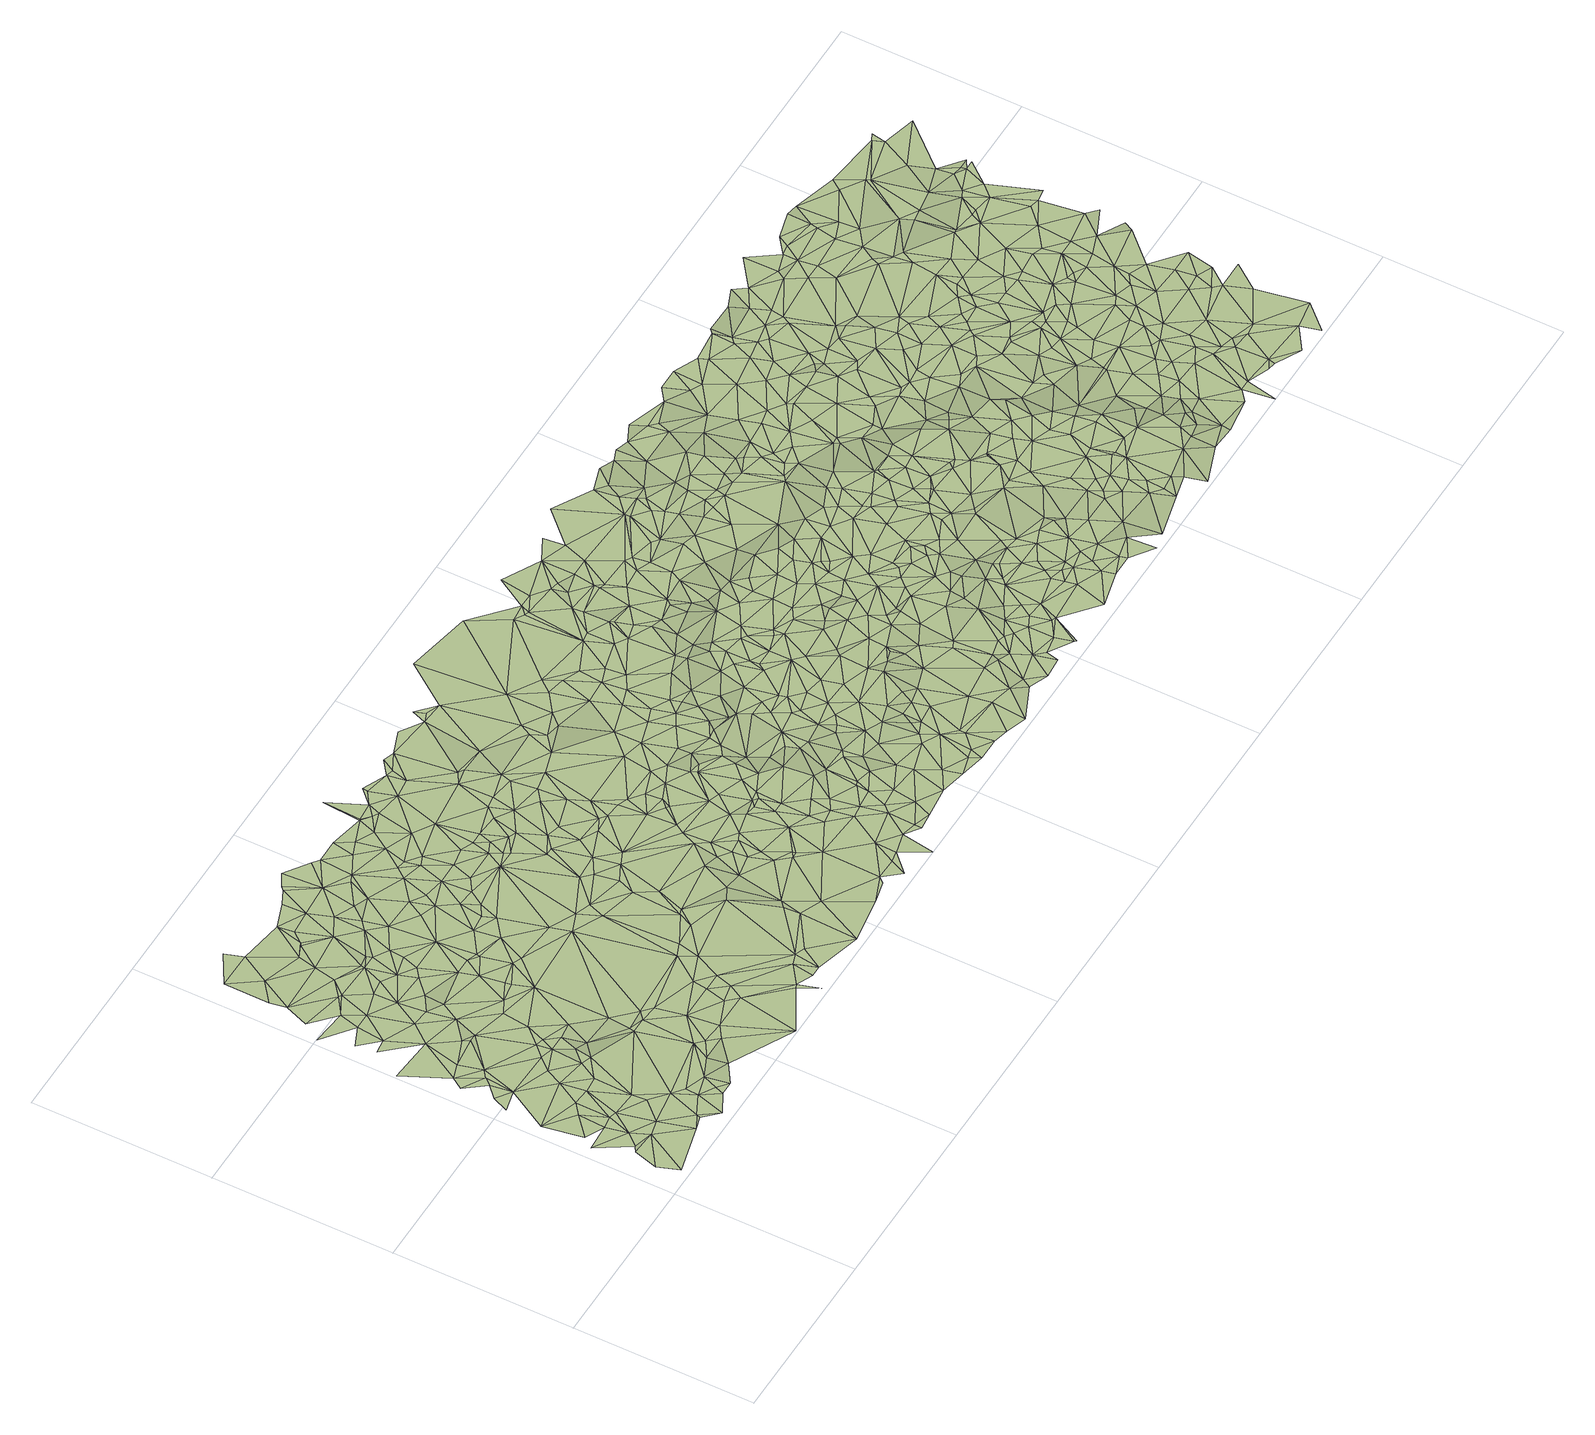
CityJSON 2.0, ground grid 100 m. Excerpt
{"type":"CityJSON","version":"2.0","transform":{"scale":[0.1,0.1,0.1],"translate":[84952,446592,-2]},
"CityObjects":{
"terrain1":{"type":"TINRelief","geometry":[{"type":"CompositeSurface","lod":"2","boundaries":[[[0,1,2]],[[0,3,1]],[[4,5,6]],[[0,4,3]],[[5,7,6]],[[8,0,2]],[[9,10,11]],[[0,5,4]],[[7,10,9]],[[12,7,5]],[[0,13,5]],[[14,11,10]],[[12,10,7]],[[12,5,15]],[[8,13,0]],[[13,15,5]],[[16,17,18]],[[12,14,10]],[[14,19,11]],[[11,19,18]],[[20,16,18]],[[21,13,8]],[[12,15,22]],[[12,22,14]],[[13,23,15]],[[21,8,24]],[[20,25,26]],[[27,26,25]],[[20,18,25]],[[21,28,13]],[[29,22,15]],[[21,24,30]],[[29,15,23]],[[31,25,18]],[[22,19,14]],[[27,25,31]],[[28,23,13]],[[27,32,33]],[[34,27,31]],[[35,18,19]],[[21,30,36]],[[34,32,27]],[[28,29,23]],[[37,19,22]],[[29,37,22]],[[38,31,18]],[[21,36,28]],[[38,18,35]],[[36,30,39]],[[40,34,31]],[[41,42,32]],[[43,19,37]],[[43,35,19]],[[28,36,44]],[[45,46,41]],[[29,47,37]],[[48,32,34]],[[36,39,49]],[[48,34,40]],[[50,44,36]],[[51,52,45]],[[53,31,38]],[[54,40,31]],[[50,36,49]],[[43,37,47]],[[55,38,35]],[[41,32,56]],[[43,55,35]],[[57,49,39]],[[54,31,53]],[[58,29,28]],[[59,45,41]],[[50,49,57]],[[60,28,44]],[[59,41,56]],[[54,48,40]],[[53,38,55]],[[43,47,61]],[[51,45,59]],[[62,32,48]],[[43,61,55]],[[58,47,29]],[[63,64,65]],[[63,65,51]],[[62,56,32]],[[66,50,57]],[[50,60,44]],[[53,55,67]],[[62,48,54]],[[47,68,61]],[[55,61,69]],[[70,64,71]],[[54,53,72]],[[67,55,69]],[[73,51,59]],[[74,59,56]],[[53,67,72]],[[66,75,50]],[[69,61,68]],[[70,71,76]],[[62,77,56]],[[60,58,28]],[[73,63,51]],[[74,56,77]],[[62,54,78]],[[50,75,60]],[[58,68,47]],[[54,72,78]],[[67,69,79]],[[80,64,63]],[[81,73,59]],[[81,59,74]],[[67,79,72]],[[69,68,79]],[[62,82,77]],[[83,71,64]],[[84,75,66]],[[80,63,73]],[[74,77,85]],[[80,83,64]],[[71,86,76]],[[82,85,77]],[[58,87,68]],[[88,60,75]],[[62,89,82]],[[90,79,68]],[[62,78,89]],[[91,81,74]],[[87,90,68]],[[88,75,84]],[[92,76,86]],[[93,73,81]],[[93,80,73]],[[74,85,94]],[[60,95,58]],[[96,72,79]],[[96,78,72]],[[95,87,58]],[[91,74,97]],[[84,66,98]],[[99,86,71]],[[99,71,83]],[[93,81,91]],[[88,100,60]],[[74,94,97]],[[101,85,82]],[[88,84,102]],[[103,90,87]],[[96,79,90]],[[96,89,78]],[[104,83,80]],[[100,95,60]],[[105,82,89]],[[95,103,87]],[[93,104,80]],[[93,91,97]],[[88,102,100]],[[94,85,101]],[[84,98,102]],[[105,101,82]],[[95,106,103]],[[107,99,83]],[[108,89,109]],[[109,89,96]],[[100,106,95]],[[97,94,110]],[[108,105,89]],[[93,97,111]],[[93,112,104]],[[99,113,86]],[[94,101,110]],[[104,114,83]],[[93,111,112]],[[97,110,115]],[[107,116,99]],[[107,83,114]],[[102,117,100]],[[111,97,118]],[[118,97,115]],[[104,112,114]],[[102,98,119]],[[99,116,113]],[[120,108,109]],[[120,109,96]],[[105,121,101]],[[120,105,108]],[[107,114,116]],[[100,122,106]],[[123,110,101]],[[102,119,117]],[[124,112,111]],[[103,125,90]],[[123,115,110]],[[126,121,105]],[[114,127,116]],[[116,127,113]],[[100,117,128]],[[125,96,90]],[[120,126,105]],[[124,111,118]],[[120,96,129]],[[123,101,121]],[[106,130,103]],[[124,114,112]],[[123,118,115]],[[100,128,122]],[[126,131,121]],[[132,119,98]],[[123,121,131]],[[133,127,114]],[[133,113,127]],[[119,134,117]],[[117,134,128]],[[135,118,123]],[[135,124,118]],[[124,136,114]],[[120,137,126]],[[106,122,130]],[[129,96,125]],[[126,137,131]],[[120,129,137]],[[136,133,114]],[[133,138,113]],[[123,131,139]],[[128,140,122]],[[128,134,140]],[[135,141,124]],[[142,134,119]],[[124,141,136]],[[103,130,125]],[[142,119,132]],[[137,139,131]],[[143,135,123]],[[144,136,141]],[[145,122,140]],[[129,146,137]],[[147,138,133]],[[142,132,148]],[[135,149,141]],[[136,150,133]],[[123,139,151]],[[152,140,134]],[[145,130,122]],[[143,123,151]],[[152,134,142]],[[129,125,146]],[[149,144,141]],[[137,153,139]],[[144,150,136]],[[143,154,135]],[[147,133,150]],[[154,149,135]],[[137,146,153]],[[139,153,155]],[[152,142,156]],[[157,145,140]],[[158,147,150]],[[159,139,155]],[[145,160,130]],[[143,151,154]],[[159,151,139]],[[152,157,140]],[[161,144,149]],[[161,150,144]],[[152,156,162]],[[163,158,150]],[[164,155,153]],[[130,165,125]],[[154,151,166]],[[146,125,167]],[[160,165,130]],[[159,155,164]],[[152,162,157]],[[168,160,145]],[[154,169,149]],[[161,149,170]],[[161,170,150]],[[165,167,125]],[[163,150,171]],[[154,166,169]],[[172,151,159]],[[173,157,162]],[[166,151,172]],[[159,164,174]],[[169,170,149]],[[150,170,175]],[[176,153,146]],[[150,175,171]],[[160,177,165]],[[172,159,174]],[[176,164,153]],[[166,172,169]],[[168,177,160]],[[157,178,145]],[[179,167,165]],[[180,173,162]],[[176,146,167]],[[178,168,145]],[[169,181,170]],[[176,174,164]],[[172,174,182]],[[170,183,175]],[[184,157,173]],[[169,172,185]],[[179,165,186]],[[168,187,177]],[[169,185,181]],[[188,167,179]],[[186,165,177]],[[170,181,189]],[[172,182,190]],[[176,182,174]],[[170,189,183]],[[172,190,185]],[[185,191,181]],[[184,173,180]],[[183,192,175]],[[178,187,168]],[[176,167,188]],[[193,177,187]],[[181,191,189]],[[157,194,178]],[[184,194,157]],[[185,195,191]],[[179,186,196]],[[186,177,193]],[[190,195,185]],[[183,197,192]],[[188,179,198]],[[189,197,183]],[[199,190,182]],[[198,179,196]],[[199,182,176]],[[200,195,190]],[[201,191,195]],[[202,187,178]],[[201,189,191]],[[184,180,203]],[[189,204,197]],[[200,190,199]],[[205,186,193]],[[192,197,206]],[[176,188,207]],[[208,193,187]],[[209,178,194]],[[205,196,186]],[[184,209,194]],[[199,176,210]],[[211,210,176]],[[201,204,189]],[[209,202,178]],[[203,180,212]],[[213,188,198]],[[211,176,207]],[[205,198,196]],[[184,203,209]],[[197,204,206]],[[202,208,187]],[[200,214,195]],[[215,200,199]],[[188,216,207]],[[217,199,210]],[[214,201,195]],[[213,216,188]],[[215,199,217]],[[213,198,205]],[[218,210,211]],[[215,214,200]],[[209,219,202]],[[220,206,204]],[[201,221,204]],[[217,210,218]],[[211,207,222]],[[223,215,217]],[[221,220,204]],[[220,224,206]],[[205,193,225]],[[223,214,215]],[[213,205,226]],[[227,206,224]],[[218,211,222]],[[223,217,218]],[[202,219,208]],[[228,207,216]],[[213,229,216]],[[203,230,209]],[[225,193,208]],[[220,231,224]],[[222,207,228]],[[209,232,219]],[[227,224,231]],[[203,212,233]],[[221,231,220]],[[229,228,216]],[[214,234,201]],[[201,234,221]],[[223,218,235]],[[213,226,236]],[[226,205,225]],[[219,237,208]],[[235,218,222]],[[213,236,229]],[[238,214,223]],[[209,230,232]],[[229,239,228]],[[234,231,221]],[[233,212,240]],[[219,241,237]],[[242,222,228]],[[238,223,235]],[[219,232,243]],[[225,208,237]],[[219,243,241]],[[203,233,244]],[[242,235,222]],[[203,244,230]],[[234,245,231]],[[246,231,245]],[[229,247,239]],[[226,225,248]],[[226,249,236]],[[236,247,229]],[[237,241,250]],[[251,228,239]],[[225,237,250]],[[252,234,214]],[[232,253,243]],[[238,235,242]],[[238,252,214]],[[226,248,254]],[[242,228,251]],[[243,255,241]],[[230,256,232]],[[256,253,232]],[[253,255,243]],[[225,250,248]],[[250,241,255]],[[226,257,249]],[[234,258,245]],[[226,254,257]],[[246,245,258]],[[259,238,242]],[[236,249,247]],[[260,256,230]],[[233,261,262]],[[260,230,244]],[[263,239,247]],[[264,258,234]],[[253,265,255]],[[265,250,255]],[[251,239,263]],[[252,264,234]],[[259,252,238]],[[233,266,244]],[[256,267,253]],[[233,262,266]],[[268,262,261]],[[248,250,269]],[[259,242,270]],[[247,249,271]],[[242,251,272]],[[260,267,256]],[[267,265,253]],[[260,244,267]],[[264,273,258]],[[269,250,265]],[[263,247,271]],[[249,257,274]],[[270,242,272]],[[249,274,271]],[[252,275,264]],[[251,263,272]],[[276,257,254]],[[277,254,248]],[[259,278,252]],[[279,258,273]],[[268,266,262]],[[264,280,273]],[[276,254,281]],[[282,274,257]],[[259,270,278]],[[271,274,282]],[[252,283,275]],[[275,280,264]],[[267,284,265]],[[277,248,269]],[[244,285,267]],[[269,265,284]],[[286,257,276]],[[278,283,252]],[[277,281,254]],[[263,271,287]],[[279,273,280]],[[288,282,257]],[[272,263,287]],[[266,289,244]],[[288,257,286]],[[268,290,266]],[[268,291,290]],[[286,276,281]],[[270,272,287]],[[244,289,285]],[[270,287,278]],[[267,292,284]],[[275,283,293]],[[267,285,294]],[[267,294,292]],[[269,284,295]],[[278,293,283]],[[286,281,296]],[[292,297,284]],[[296,281,277]],[[277,269,298]],[[271,282,299]],[[288,286,296]],[[284,297,295]],[[288,300,282]],[[266,290,301]],[[269,295,298]],[[285,302,294]],[[287,271,299]],[[294,303,292]],[[292,304,297]],[[275,305,280]],[[266,301,289]],[[278,287,306]],[[285,289,302]],[[290,307,308]],[[295,297,304]],[[303,304,292]],[[288,296,300]],[[275,293,305]],[[290,308,301]],[[294,309,303]],[[302,309,294]],[[277,298,310]],[[296,277,311]],[[312,295,304]],[[300,299,282]],[[303,312,304]],[[278,313,293]],[[302,289,314]],[[315,298,295]],[[308,307,316]],[[317,280,305]],[[301,314,289]],[[278,306,313]],[[315,295,312]],[[311,277,310]],[[302,318,309]],[[302,314,318]],[[306,287,299]],[[300,296,319]],[[315,310,298]],[[308,320,301]],[[296,311,319]],[[301,321,314]],[[308,316,320]],[[303,309,322]],[[303,323,312]],[[301,320,321]],[[315,312,324]],[[314,321,325]],[[314,326,318]],[[309,318,322]],[[327,311,310]],[[313,328,293]],[[293,329,305]],[[300,319,330]],[[315,331,310]],[[300,330,299]],[[314,325,326]],[[332,313,306]],[[319,311,333]],[[303,322,323]],[[312,323,324]],[[320,334,321]],[[315,324,331]],[[321,334,325]],[[328,329,293]],[[306,299,335]],[[327,333,311]],[[336,320,316]],[[327,310,337]],[[332,306,338]],[[339,305,340]],[[318,326,341]],[[310,331,337]],[[318,341,322]],[[332,328,313]],[[342,326,325]],[[319,333,343]],[[319,343,330]],[[329,340,305]],[[306,335,338]],[[327,337,333]],[[331,324,344]],[[335,299,330]],[[339,340,329]],[[345,325,334]],[[342,341,326]],[[345,342,325]],[[324,323,346]],[[331,344,337]],[[347,334,320]],[[344,324,346]],[[332,348,328]],[[336,347,320]],[[333,337,349]],[[332,338,348]],[[343,333,350]],[[344,349,337]],[[322,351,323]],[[343,352,330]],[[342,353,341]],[[341,351,322]],[[345,334,354]],[[333,349,350]],[[328,355,329]],[[335,330,356]],[[345,353,342]],[[323,357,346]],[[347,354,334]],[[328,348,355]],[[343,350,352]],[[330,352,356]],[[338,335,358]],[[323,351,357]],[[359,347,336]],[[344,346,360]],[[359,336,361]],[[353,362,341]],[[338,358,348]],[[350,349,363]],[[345,364,353]],[[345,354,364]],[[341,365,351]],[[362,365,341]],[[344,366,349]],[[335,356,367]],[[360,346,357]],[[368,329,355]],[[353,364,362]],[[350,369,352]],[[358,335,367]],[[348,370,355]],[[350,363,369]],[[360,357,351]],[[352,371,356]],[[349,366,363]],[[348,358,370]],[[344,360,372]],[[360,351,365]],[[373,364,354]],[[374,359,361]],[[347,375,354]],[[359,375,347]],[[352,369,371]],[[367,356,376]],[[356,371,376]],[[344,372,366]],[[362,377,365]],[[378,362,364]],[[369,363,379]],[[374,361,380]],[[373,354,375]],[[370,381,355]],[[360,365,382]],[[373,378,364]],[[366,379,363]],[[378,377,362]],[[377,382,365]],[[383,371,369]],[[358,384,370]],[[371,385,376]],[[367,376,386]],[[358,367,387]],[[374,388,359]],[[383,369,379]],[[359,388,375]],[[389,372,360]],[[370,384,381]],[[383,390,371]],[[374,380,391]],[[390,385,371]],[[360,382,392]],[[386,376,385]],[[358,387,384]],[[393,382,377]],[[378,393,377]],[[389,360,392]],[[367,386,387]],[[373,375,394]],[[373,395,378]],[[396,379,366]],[[374,391,388]],[[366,372,397]],[[396,383,379]],[[391,380,398]],[[373,394,395]],[[393,399,382]],[[378,399,393]],[[389,397,372]],[[384,400,381]],[[383,401,390]],[[401,385,390]],[[402,392,382]],[[368,355,403]],[[388,394,375]],[[384,387,400]],[[387,386,404]],[[396,401,383]],[[391,405,388]],[[391,398,405]],[[402,382,406]],[[386,385,407]],[[408,389,392]],[[355,381,409]],[[410,366,397]],[[406,382,399]],[[410,396,366]],[[411,397,389]],[[412,395,394]],[[408,392,402]],[[388,413,394]],[[378,414,399]],[[395,414,378]],[[415,400,387]],[[401,407,385]],[[415,387,404]],[[405,416,388]],[[412,394,413]],[[408,411,389]],[[404,386,407]],[[412,417,395]],[[418,405,398]],[[410,397,411]],[[381,400,419]],[[420,408,402]],[[420,402,406]],[[414,406,399]],[[412,413,417]],[[421,401,396]],[[422,388,416]],[[417,423,395]],[[422,413,388]],[[395,423,414]],[[421,396,410]],[[355,409,403]],[[419,400,415]],[[424,417,413]],[[425,416,405]],[[426,415,404]],[[427,407,401]],[[428,410,411]],[[424,423,417]],[[425,405,418]],[[429,404,407]],[[414,430,406]],[[424,413,422]],[[420,406,431]],[[421,427,401]],[[381,419,409]],[[408,432,411]],[[433,421,410]],[[434,422,416]],[[406,430,431]],[[420,432,408]],[[426,419,415]],[[424,435,423]],[[433,410,428]],[[425,418,436]],[[437,414,423]],[[438,404,429]],[[438,426,404]],[[429,407,427]],[[425,434,416]],[[428,411,432]],[[439,424,422]],[[420,431,432]],[[414,440,430]],[[421,441,427]],[[439,435,424]],[[435,437,423]],[[433,442,421]],[[433,428,443]],[[434,439,422]],[[428,444,443]],[[426,445,419]],[[421,442,441]],[[428,432,444]],[[437,440,414]],[[433,443,442]],[[429,427,446]],[[425,436,447]],[[448,431,430]],[[419,449,409]],[[439,437,435]],[[441,446,427]],[[443,444,450]],[[451,432,431]],[[452,445,426]],[[403,409,453]],[[438,452,426]],[[419,454,449]],[[425,447,434]],[[438,429,455]],[[444,432,450]],[[441,442,456]],[[419,445,457]],[[429,446,458]],[[448,430,440]],[[441,456,446]],[[447,436,459]],[[434,460,439]],[[443,461,442]],[[451,431,448]],[[419,457,454]],[[449,453,409]],[[455,429,458]],[[443,450,461]],[[439,460,437]],[[438,462,452]],[[442,461,456]],[[463,462,438]],[[449,454,453]],[[463,438,455]],[[452,464,445]],[[465,440,437]],[[457,445,464]],[[447,466,434]],[[467,450,432]],[[467,432,451]],[[460,465,437]],[[434,466,460]],[[468,461,450]],[[469,451,448]],[[470,453,454]],[[447,459,471]],[[455,458,472]],[[463,455,472]],[[473,456,461]],[[474,446,456]],[[475,468,450]],[[465,476,440]],[[462,477,452]],[[458,446,474]],[[463,477,462]],[[478,448,440]],[[467,475,450]],[[452,477,464]],[[457,479,454]],[[460,480,465]],[[473,461,468]],[[471,459,481]],[[479,470,454]],[[482,451,469]],[[463,472,477]],[[447,471,483]],[[484,472,458]],[[469,448,478]],[[485,468,475]],[[465,480,486]],[[487,453,470]],[[467,451,482]],[[473,474,456]],[[478,440,476]],[[465,486,476]],[[447,483,466]],[[485,473,468]],[[485,475,467]],[[457,464,488]],[[460,489,480]],[[460,466,490]],[[480,476,486]],[[484,458,474]],[[491,479,457]],[[477,492,464]],[[460,490,489]],[[480,489,476]],[[484,493,472]],[[494,477,472]],[[491,457,488]],[[471,481,495]],[[496,485,467]],[[471,497,483]],[[483,498,466]],[[464,492,488]],[[494,472,493]],[[496,467,482]],[[499,469,478]],[[499,482,469]],[[490,466,498]],[[491,500,479]],[[471,495,497]],[[501,473,485]],[[473,502,474]],[[479,503,470]],[[487,470,503]],[[504,484,474]],[[504,493,484]],[[478,476,505]],[[489,505,476]],[[477,506,492]],[[483,497,498]],[[494,506,477]],[[495,481,507]],[[496,508,485]],[[496,482,509]],[[494,493,504]],[[491,510,500]],[[511,489,490]],[[511,490,498]],[[491,488,510]],[[499,509,482]],[[504,474,512]],[[488,492,513]],[[479,500,503]],[[501,502,473]],[[506,513,492]],[[501,485,508]],[[497,514,498]],[[511,498,514]],[[511,515,489]],[[499,478,516]],[[495,507,517]],[[478,505,516]],[[518,474,502]],[[518,512,474]],[[496,509,519]],[[515,505,489]],[[520,494,504]],[[500,510,503]],[[499,521,509]],[[496,519,508]],[[495,522,497]],[[494,523,506]],[[524,488,513]],[[520,504,512]],[[497,525,514]],[[524,510,488]],[[519,509,521]],[[495,517,526]],[[527,513,506]],[[497,522,525]],[[501,528,502]],[[529,516,505]],[[520,512,518]],[[515,530,505]],[[518,502,531]],[[499,532,521]],[[533,494,520]],[[499,516,532]],[[524,503,510]],[[529,505,530]],[[533,523,494]],[[531,502,528]],[[511,534,515]],[[495,535,522]],[[517,536,526]],[[523,527,506]],[[527,524,513]],[[511,514,537]],[[495,526,535]],[[501,508,538]],[[519,521,539]],[[508,519,540]],[[529,530,541]],[[514,525,537]],[[532,539,521]],[[522,542,525]],[[501,543,528]],[[524,544,503]],[[545,516,529]],[[531,528,546]],[[515,547,530]],[[520,518,548]],[[508,540,538]],[[511,537,534]],[[533,549,523]],[[540,519,539]],[[548,518,531]],[[522,535,542]],[[532,516,545]],[[523,550,527]],[[545,529,541]],[[501,538,543]],[[530,547,541]],[[549,550,523]],[[533,520,548]],[[528,543,546]],[[551,503,544]],[[552,526,536]],[[515,534,547]],[[552,536,553]],[[525,542,537]],[[554,535,526]],[[532,555,539]],[[556,542,535]],[[552,554,526]],[[540,539,555]],[[554,556,535]],[[531,546,557]],[[541,547,558]],[[532,545,555]],[[533,559,549]],[[545,541,558]],[[549,560,550]],[[561,537,542]],[[534,537,562]],[[556,563,542]],[[533,548,559]],[[538,540,564]],[[546,543,557]],[[548,531,565]],[[527,566,524]],[[534,567,547]],[[561,542,563]],[[538,568,543]],[[540,555,569]],[[524,566,544]],[[534,562,567]],[[570,556,554]],[[552,570,554]],[[550,566,527]],[[549,571,560]],[[531,557,565]],[[540,569,564]],[[545,572,555]],[[549,559,571]],[[570,563,556]],[[538,564,568]],[[545,558,573]],[[558,547,574]],[[545,573,572]],[[567,574,547]],[[561,575,537]],[[537,575,562]],[[543,576,557]],[[550,560,577]],[[543,568,576]],[[548,578,559]],[[579,561,563]],[[569,555,580]],[[564,569,581]],[[558,574,573]],[[582,567,562]],[[548,565,578]],[[555,572,580]],[[581,569,583]],[[570,579,563]],[[572,573,584]],[[585,570,552]],[[578,571,559]],[[586,544,566]],[[569,580,583]],[[571,577,560]],[[579,575,561]],[[550,577,566]],[[567,587,574]],[[575,582,562]],[[585,552,588]],[[564,589,568]],[[582,587,567]],[[572,584,590]],[[591,573,574]],[[584,573,591]],[[568,589,576]],[[564,581,592]],[[572,593,580]],[[572,590,593]],[[581,583,592]],[[570,594,579]],[[565,557,595]],[[578,596,571]],[[590,584,591]],[[578,565,597]],[[579,598,575]],[[557,576,595]],[[583,580,592]],[[571,599,577]],[[585,600,570]],[[564,592,589]],[[600,594,570]],[[601,591,574]],[[587,602,574]],[[571,603,599]],[[571,596,603]],[[582,604,587]],[[575,604,582]],[[598,605,575]],[[606,590,591]],[[607,598,579]],[[589,595,576]],[[601,574,602]],[[565,595,597]],[[578,597,608]],[[609,579,594]],[[578,608,596]],[[610,593,590]],[[586,566,611]],[[585,588,612]],[[577,613,566]],[[606,591,601]],[[604,602,587]],[[575,605,604]],[[614,605,598]],[[607,579,609]],[[615,592,580]],[[607,614,598]],[[616,580,593]],[[599,613,577]],[[606,610,590]],[[617,594,600]],[[585,618,600]],[[612,588,619]],[[589,592,620]],[[601,602,621]],[[622,566,613]],[[617,609,594]],[[622,611,566]],[[599,603,623]],[[606,601,621]],[[589,620,595]],[[624,608,597]],[[617,600,618]],[[599,623,613]],[[616,615,580]],[[585,612,618]],[[596,608,625]],[[606,621,610]],[[610,626,593]],[[627,607,609]],[[615,620,592]],[[628,605,614]],[[596,629,603]],[[604,630,602]],[[631,621,602]],[[628,604,605]],[[617,632,609]],[[607,628,614]],[[627,609,632]],[[597,595,633]],[[631,610,621]],[[624,625,608]],[[617,618,632]],[[622,634,611]],[[616,593,626]],[[622,613,635]],[[631,602,630]],[[624,597,633]],[[623,635,613]],[[623,603,636]],[[596,625,629]],[[622,635,634]],[[612,637,618]],[[627,638,607]],[[639,630,604]],[[628,639,604]],[[612,619,640]],[[615,641,620]],[[618,642,632]],[[603,629,636]],[[607,638,628]],[[627,632,638]],[[624,633,625]],[[643,611,634]],[[637,642,618]],[[623,636,635]],[[612,640,637]],[[644,610,631]],[[616,645,615]],[[646,631,630]],[[647,595,620]],[[619,648,640]],[[644,626,610]],[[615,645,641]],[[649,629,625]],[[633,649,625]],[[628,650,639]],[[638,650,628]],[[651,634,635]],[[652,616,626]],[[633,595,647]],[[642,653,632]],[[638,632,653]],[[637,654,642]],[[637,640,654]],[[655,645,616]],[[644,631,646]],[[639,656,630]],[[643,634,651]],[[647,620,641]],[[649,657,629]],[[655,616,652]],[[636,629,657]],[[658,649,633]],[[646,630,659]],[[635,636,660]],[[652,626,661]],[[638,662,650]],[[639,650,656]],[[644,661,626]],[[642,654,653]],[[663,640,648]],[[630,656,659]],[[664,641,645]],[[638,653,662]],[[651,635,660]],[[658,633,647]],[[665,657,649]],[[658,665,649]],[[663,654,640]],[[644,646,659]],[[655,666,645]],[[667,655,652]],[[663,648,668]],[[669,652,661]],[[647,641,664]],[[662,670,650]],[[666,664,645]],[[644,671,661]],[[644,659,671]],[[667,652,669]],[[672,636,657]],[[662,653,673]],[[667,666,655]],[[669,661,671]],[[658,674,665]],[[653,654,675]],[[672,660,636]],[[658,647,674]],[[659,656,676]],[[677,651,660]],[[665,678,657]],[[653,679,673]],[[662,673,670]],[[680,654,663]],[[650,681,656]],[[682,674,647]],[[671,659,683]],[[669,671,684]],[[653,675,679]],[[659,676,685]],[[674,686,665]],[[650,670,681]],[[667,669,687]],[[677,660,688]],[[666,689,664]],[[680,675,654]],[[672,657,678]],[[679,670,673]],[[690,647,664]],[[683,659,685]],[[665,686,678]],[[667,691,666]],[[680,663,692]],[[669,684,687]],[[682,647,690]],[[656,681,676]],[[693,674,682]],[[671,694,684]],[[671,683,694]],[[695,686,674]],[[690,664,689]],[[691,689,666]],[[693,695,674]],[[667,687,691]],[[672,696,660]],[[696,688,660]],[[697,682,690]],[[693,682,697]],[[676,681,685]],[[679,698,670]],[[684,694,699]],[[683,699,694]],[[700,679,675]],[[680,701,675]],[[687,684,702]],[[703,672,678]],[[686,703,678]],[[691,687,704]],[[705,686,695]],[[706,693,697]],[[683,685,707]],[[698,681,670]],[[680,692,708]],[[693,705,695]],[[684,699,702]],[[704,687,702]],[[697,690,709]],[[696,710,688]],[[711,688,710]],[[706,705,693]],[[706,697,709]],[[683,707,699]],[[703,696,672]],[[690,689,712]],[[700,675,701]],[[700,698,679]],[[705,703,686]],[[691,713,689]],[[691,704,714]],[[715,685,681]],[[680,716,701]],[[704,702,714]],[[698,717,681]],[[690,712,709]],[[692,718,708]],[[719,707,685]],[[720,710,696]],[[721,702,699]],[[680,708,716]],[[712,689,713]],[[707,722,699]],[[715,681,717]],[[700,701,723]],[[706,724,705]],[[706,709,725]],[[719,685,715]],[[721,699,722]],[[716,723,701]],[[714,702,721]],[[698,726,717]],[[691,714,727]],[[703,728,696]],[[705,729,703]],[[700,730,698]],[[728,720,696]],[[711,710,731]],[[691,727,713]],[[700,723,732]],[[706,725,724]],[[733,722,707]],[[698,730,726]],[[725,709,712]],[[731,710,720]],[[719,733,707]],[[721,722,733]],[[700,732,730]],[[734,714,721]],[[705,724,729]],[[726,735,717]],[[716,736,723]],[[715,717,735]],[[703,729,728]],[[708,737,716]],[[712,713,738]],[[708,718,739]],[[732,723,736]],[[734,727,714]],[[728,731,720]],[[719,715,740]],[[737,736,716]],[[708,739,741]],[[738,713,727]],[[708,741,737]],[[725,712,742]],[[712,738,742]],[[743,740,715]],[[719,740,743]],[[743,715,735]],[[726,730,744]],[[739,718,745]],[[746,721,733]],[[732,744,730]],[[747,734,721]],[[725,748,724]],[[724,748,729]],[[746,733,719]],[[739,745,741]],[[732,736,744]],[[734,749,727]],[[738,727,750]],[[726,751,735]],[[745,718,752]],[[719,743,753]],[[737,754,736]],[[728,755,731]],[[737,741,754]],[[743,735,756]],[[747,721,746]],[[725,742,757]],[[728,729,758]],[[725,759,748]],[[747,749,734]],[[726,744,751]],[[749,750,727]],[[745,754,741]],[[760,742,738]],[[746,719,753]],[[736,761,744]],[[725,757,759]],[[729,748,758]],[[760,738,750]],[[762,731,755]],[[736,754,761]],[[728,763,755]],[[735,751,756]],[[743,756,753]],[[728,758,763]],[[747,764,749]],[[761,765,744]],[[757,742,760]],[[749,766,750]],[[745,752,767]],[[747,746,764]],[[752,768,767]],[[761,754,769]],[[745,767,754]],[[761,769,765]],[[762,755,770]],[[744,771,751]],[[759,772,748]],[[744,765,771]],[[760,750,766]],[[746,773,764]],[[746,753,774]],[[770,755,763]],[[775,756,751]],[[753,756,775]],[[748,772,758]],[[776,759,757]],[[769,754,777]],[[746,774,773]],[[749,764,778]],[[769,777,765]],[[771,779,751]],[[776,757,760]],[[749,778,766]],[[764,773,780]],[[753,775,774]],[[767,768,781]],[[780,773,774]],[[760,766,782]],[[751,779,783]],[[775,751,783]],[[765,784,771]],[[785,772,759]],[[776,785,759]],[[758,786,763]],[[754,767,787]],[[788,764,780]],[[770,763,789]],[[754,787,777]],[[765,777,784]],[[788,778,764]],[[782,766,778]],[[771,790,779]],[[776,760,791]],[[760,782,791]],[[786,789,763]],[[774,775,792]],[[793,758,772]],[[783,779,794]],[[771,784,790]],[[780,774,795]],[[796,767,781]],[[779,790,794]],[[775,783,797]],[[782,778,798]],[[793,786,758]],[[776,799,785]],[[777,800,784]],[[785,801,772]],[[788,780,795]],[[787,800,777]],[[802,787,767]],[[775,797,792]],[[776,791,799]],[[796,802,767]],[[788,803,778]],[[795,774,792]],[[793,772,801]],[[804,782,798]],[[804,791,782]],[[800,790,784]],[[798,778,803]],[[783,794,805]],[[797,783,805]],[[785,799,806]],[[807,794,790]],[[808,796,781]],[[800,807,790]],[[788,809,803]],[[810,799,791]],[[797,805,792]],[[802,811,787]],[[786,812,789]],[[788,795,809]],[[796,813,802]],[[814,800,787]],[[793,815,786]],[[785,816,801]],[[810,806,799]],[[785,806,816]],[[808,781,817]],[[808,813,796]],[[804,818,791]],[[810,791,818]],[[819,787,811]],[[793,801,820]],[[814,787,819]],[[815,812,786]],[[805,794,821]],[[807,821,794]],[[813,822,802]],[[802,822,811]],[[810,816,806]],[[809,823,803]],[[824,798,803]],[[825,807,800]],[[793,820,815]],[[792,805,826]],[[804,798,824]],[[795,792,826]],[[795,827,809]],[[814,825,800]],[[816,828,801]],[[801,828,820]],[[808,829,813]],[[810,818,830]],[[810,830,816]],[[829,822,813]],[[815,820,831]],[[815,831,812]],[[804,824,818]],[[803,823,832]],[[814,819,825]],[[833,805,821]],[[795,826,827]],[[822,834,811]],[[835,819,811]],[[826,805,833]],[[808,817,836]],[[837,812,831]],[[824,803,832]],[[808,838,829]],[[829,834,822]],[[820,839,831]],[[835,811,834]],[[840,830,818]],[[809,841,823]],[[835,825,819]],[[809,827,841]],[[828,839,820]],[[842,807,825]],[[807,843,821]],[[816,830,844]],[[816,844,828]],[[840,818,824]],[[845,833,821]],[[808,836,838]],[[838,834,829]],[[846,827,826]],[[837,831,847]],[[823,848,832]],[[849,826,833]],[[828,844,839]],[[807,850,843]],[[842,850,807]],[[840,851,830]],[[831,839,852]],[[835,853,825]],[[823,841,848]],[[846,841,827]],[[843,845,821]],[[845,854,833]],[[830,851,844]],[[835,834,855]],[[824,832,856]],[[849,846,826]],[[838,855,834]],[[840,824,857]],[[847,831,852]],[[849,833,854]],[[853,842,825]],[[844,858,839]],[[838,836,859]],[[856,832,848]],[[840,860,851]],[[843,854,845]],[[824,856,857]],[[861,853,835]],[[861,835,855]],[[858,862,839]],[[840,857,860]],[[851,858,844]],[[839,862,852]],[[863,846,849]],[[863,841,846]],[[864,848,841]],[[838,865,855]],[[843,850,866]],[[867,856,848]],[[851,860,868]],[[838,859,865]],[[849,854,869]],[[870,854,843]],[[871,859,872]],[[868,860,857]],[[847,852,873]],[[867,848,864]],[[874,857,856]],[[861,855,875]],[[861,876,853]],[[877,849,869]],[[853,878,842]],[[877,863,849]],[[842,878,850]],[[863,879,841]],[[862,880,852]],[[879,864,841]],[[881,843,866]],[[868,857,874]],[[874,856,867]],[[866,850,878]],[[881,870,843]],[[851,882,858]],[[858,883,862]],[[875,855,865]],[[861,875,876]],[[873,852,880]],[[853,876,878]],[[869,854,884]],[[870,884,854]],[[871,885,859]],[[867,864,886]],[[874,867,886]],[[887,864,879]],[[851,868,888]],[[885,865,859]],[[877,869,884]],[[881,866,889]],[[890,863,877]],[[890,879,863]],[[866,878,889]],[[862,883,880]],[[881,884,870]],[[886,864,891]],[[887,891,864]],[[890,887,879]],[[876,892,878]],[[893,876,875]],[[894,871,895]],[[896,875,865]],[[858,882,883]],[[897,877,884]],[[890,877,897]],[[881,889,898]],[[851,888,882]],[[893,892,876]],[[899,885,871]],[[881,900,884]],[[896,865,885]],[[894,899,871]],[[896,893,875]],[[901,891,887]],[[890,901,887]],[[902,868,874]],[[894,895,903]],[[881,898,904]],[[881,904,900]],[[886,891,905]],[[897,884,900]],[[906,880,883]],[[907,878,892]],[[908,889,878]],[[909,874,886]],[[896,885,910]],[[890,897,911]],[[899,910,885]],[[893,907,892]],[[912,880,906]],[[897,900,911]],[[901,905,891]],[[890,913,901]],[[894,903,914]],[[915,893,896]],[[902,888,868]],[[907,908,878]],[[890,911,913]],[[915,896,910]],[[916,898,889]],[[904,917,900]],[[899,918,910]],[[909,886,905]],[[882,919,883]],[[920,904,898]],[[894,921,899]],[[919,906,883]],[[911,900,917]],[[901,922,905]],[[913,922,901]],[[915,923,893]],[[893,923,907]],[[882,888,924]],[[916,889,908]],[[899,921,918]],[[913,911,925]],[[926,915,910]],[[882,924,919]],[[920,917,904]],[[912,906,927]],[[928,874,909]],[[926,910,918]],[[929,905,922]],[[913,925,922]],[[902,874,928]],[[920,898,916]],[[894,914,930]],[[919,927,906]],[[926,923,915]],[[894,930,921]],[[907,931,908]],[[923,931,907]],[[909,905,929]],[[932,911,917]],[[929,922,933]],[[921,934,918]],[[935,925,911]],[[936,924,888]],[[902,937,888]],[[938,922,925]],[[934,926,918]],[[931,916,908]],[[939,927,919]],[[932,917,920]],[[909,929,933]],[[933,922,938]],[[935,911,932]],[[940,919,924]],[[937,936,888]],[[920,916,941]],[[921,930,934]],[[942,927,939]],[[923,943,931]],[[935,938,925]],[[941,916,931]],[[926,944,923]],[[902,945,937]],[[946,920,941]],[[932,920,946]],[[909,933,947]],[[902,928,945]],[[939,919,948]],[[940,924,936]],[[928,909,947]],[[945,936,937]],[[933,938,949]],[[941,931,950]],[[951,938,935]],[[951,935,932]],[[923,944,943]],[[928,952,945]],[[940,948,919]],[[934,953,926]],[[947,933,949]],[[928,947,952]],[[954,932,946]],[[950,931,943]],[[942,939,955]],[[934,930,956]],[[956,930,957]],[[958,946,941]],[[954,946,959]],[[926,960,944]],[[939,948,955]],[[951,932,961]],[[951,962,938]],[[940,936,963]],[[962,949,938]],[[941,950,964]],[[926,953,960]],[[954,965,932]],[[959,946,958]],[[950,943,966]],[[934,956,967]],[[968,936,945]],[[942,955,969]],[[968,945,952]],[[934,967,953]],[[958,941,964]],[[970,952,947]],[[940,971,948]],[[954,959,965]],[[970,947,949]],[[965,961,932]],[[940,963,971]],[[944,972,943]],[[951,961,962]],[[950,966,964]],[[948,971,955]],[[943,973,966]],[[965,959,958]],[[968,963,936]],[[960,974,944]],[[943,972,973]],[[969,955,975]],[[975,955,971]],[[974,972,944]],[[976,952,970]],[[964,966,973]],[[958,964,977]],[[978,962,961]],[[979,949,962]],[[976,968,952]],[[965,958,977]],[[978,961,965]],[[953,980,960]],[[979,970,949]],[[960,980,974]],[[953,967,981]],[[982,971,963]],[[978,965,983]],[[965,977,983]],[[976,970,984]],[[978,985,962]],[[974,986,972]],[[975,971,982]],[[987,977,964]],[[984,970,979]],[[973,972,986]],[[974,980,986]],[[964,973,988]],[[979,962,985]],[[989,976,984]],[[978,983,985]],[[989,968,976]],[[968,990,963]],[[987,983,977]],[[984,979,991]],[[987,964,988]],[[990,982,963]],[[975,982,992]],[[989,984,993]],[[991,979,994]],[[984,991,993]],[[989,995,968]],[[987,996,983]],[[983,996,985]],[[979,985,997]],[[979,998,994]],[[968,995,990]],[[991,994,993]],[[987,988,999]],[[989,993,1000]],[[979,997,998]],[[989,1000,995]],[[990,992,982]],[[993,994,998]],[[985,1001,997]],[[996,1001,985]],[[987,1002,996]],[[1003,1000,993]],[[1003,993,998]],[[998,997,1001]],[[1000,1004,995]],[[1003,998,1005]],[[1003,1006,1000]],[[998,1001,1007]],[[990,1008,992]],[[998,1007,1005]],[[990,995,1008]],[[1006,1009,1000]],[[1000,1009,1004]],[[1003,1005,1010]],[[1003,1010,1006]],[[995,1004,1011]],[[1006,1012,1009]],[[1006,1010,1012]],[[1010,1005,1013]],[[995,1011,1008]],[[1012,1014,1009]],[[1010,1014,1012]],[[1015,1004,1009]],[[1015,1011,1004]],[[1008,1011,1016]]]}]}
},
"vertices":[
[273,280,22],[100,160,21],[141,40,24],[136,290,22],[168,310,21],[229,380,21],[55,490,21],[204,500,22],[415,110,21],[98,550,22],[212,650,21],[59,770,23],[271,510,21],[356,300,24],[273,700,22],[312,500,22],[112,1060,17],[70,970,20],[191,1000,18],[347,830,22],[172,1120,19],[491,150,22],[368,690,22],[460,410,21],[485,130,20],[204,1160,19],[83,1230,22],[124,1290,22],[551,330,22],[452,490,22],[565,50,21],[247,1190,19],[256,1520,21],[6,1540,19],[212,1320,20],[390,920,21],[609,210,22],[456,700,24],[450,990,22],[676,110,22],[379,1340,19],[175,1710,19],[96,1700,18],[511,800,22],[613,280,22],[192,1860,18],[76,1810,21],[568,780,24],[361,1380,18],[694,160,21],[726,240,22],[217,1970,19],[21,1990,20],[510,1050,22],[417,1340,22],[523,970,22],[342,1630,22],[750,110,22],[819,680,21],[280,1860,19],[889,390,23],[579,870,25],[469,1470,20],[318,2040,19],[137,2220,21],[87,2090,20],[852,180,28],[553,1040,22],[651,850,9],[614,970,21],[121,2310,20],[235,2400,19],[592,1140,23],[333,2030,19],[422,1770,19],[839,290,22],[122,2560,19],[440,1620,20],[612,1290,21],[702,980,23],[402,2110,20],[418,1900,19],[521,1570,23],[430,2230,17],[982,290,24],[529,1680,18],[325,2560,19],[824,710,21],[932,350,22],[685,1330,22],[835,830,22],[502,1910,19],[290,2660,19],[545,2020,19],[615,1760,19],[901,680,24],[832,1240,23],[582,1860,18],[1199,0,28],[449,2330,18],[1033,510,23],[738,1610,21],[1053,340,23],[947,720,22],[547,2040,20],[768,1510,21],[998,670,22],[519,2360,17],[789,1380,22],[795,1350,22],[667,1800,20],[625,2020,18],[608,2050,23],[570,2520,18],[648,2250,19],[698,1890,17],[538,2370,17],[1205,400,22],[704,1970,17],[1261,340,22],[917,1410,23],[828,1610,21],[1241,590,23],[859,1800,22],[757,2140,18],[1238,1260,23],[880,1570,22],[585,2430,18],[1230,510,22],[966,1390,23],[1349,740,22],[884,1590,22],[1449,140,18],[717,2440,19],[1306,420,22],[835,2050,22],[763,2310,19],[1031,1540,24],[710,2570,19],[1014,1680,21],[1331,510,22],[807,2180,18],[1473,150,17],[971,1950,24],[868,2260,22],[1396,650,22],[1206,1370,24],[792,2610,20],[1509,30,16],[947,2230,19],[899,2450,20],[1062,1920,22],[1582,230,17],[1137,1620,24],[1022,2040,22],[1110,1690,23],[1562,110,16],[1640,250,17],[811,2630,19],[1132,1820,21],[1421,770,22],[999,2350,20],[1621,110,18],[886,2670,19],[1176,1730,22],[1397,1180,25],[1099,1990,22],[1346,1300,24],[1555,780,22],[1142,2140,21],[1041,2370,20],[1015,2580,18],[1217,1970,20],[1695,230,16],[1227,1810,22],[1053,2550,19],[1439,1770,22],[1590,860,24],[1778,710,26],[1431,1270,23],[1873,40,17],[1191,2200,20],[1301,1860,23],[1157,2430,20],[1888,360,15],[1258,2110,21],[1604,1130,24],[1621,870,24],[1562,1400,25],[1270,2310,21],[1337,1970,23],[1238,2190,21],[1181,2550,20],[1670,1020,24],[1879,450,17],[1311,2130,22],[1639,1220,23],[1237,2460,20],[1614,1350,22],[1485,1860,22],[1439,1990,22],[1420,2250,20],[1854,750,21],[2002,310,17],[1336,2410,21],[1735,1270,23],[1369,2510,21],[1616,1610,24],[1925,910,23],[1912,480,15],[1519,1800,23],[1539,1770,23],[2127,80,17],[1710,1410,22],[1527,2180,21],[1508,1960,24],[1657,1610,24],[1554,1890,22],[1626,1830,22],[1959,740,15],[1422,2470,21],[1456,2450,20],[1667,1810,21],[1574,1960,22],[1376,2510,22],[2027,1030,22],[1806,1300,25],[1384,2720,22],[1726,1670,23],[1776,1520,22],[2185,570,18],[1483,2520,19],[2124,640,18],[2281,140,15],[1600,2430,20],[1696,1950,22],[1871,1470,23],[2009,890,19],[1748,2010,23],[1801,1650,22],[2254,110,16],[2072,840,18],[1790,1890,24],[2082,760,17],[2288,460,17],[1554,2570,20],[1560,2600,20],[1944,1510,23],[2061,1110,22],[1980,1480,23],[2073,960,21],[1903,1810,23],[1806,2210,25],[2142,720,18],[2092,1160,23],[2152,850,19],[2215,590,18],[2081,1320,22],[1689,2540,20],[1814,2020,23],[2218,570,18],[2361,50,13],[2400,140,14],[1976,1700,24],[1706,2440,22],[2195,870,20],[2465,270,15],[2344,680,19],[2461,150,14],[2278,970,20],[1948,2000,23],[2026,1600,22],[1966,1860,24],[1729,2530,21],[2068,1470,22],[1871,2250,24],[2164,1260,22],[2305,1100,21],[1963,2060,23],[1769,2600,21],[1829,2580,22],[2181,1250,22],[2120,1450,22],[1902,2230,22],[2318,900,22],[2461,550,18],[2206,1300,21],[2079,1880,23],[2193,1390,22],[2563,440,17],[2578,180,14],[2555,0,8],[2404,790,19],[2036,2220,32],[2458,630,19],[2412,920,19],[2300,1340,22],[2379,890,20],[2366,1080,20],[2357,1600,23],[2335,1440,21],[2665,310,16],[2539,560,18],[2465,790,18],[2440,900,19],[2083,2550,22],[2206,1920,23],[2660,120,14],[2662,160,14],[2560,680,17],[2441,1240,23],[2422,1270,24],[2470,930,20],[2259,2070,22],[2634,450,16],[2504,1030,20],[2751,130,15],[1963,2630,21],[2605,600,18],[2408,1390,21],[2792,230,15],[2704,350,15],[2697,740,19],[2679,900,16],[2579,980,20],[2740,460,17],[2745,530,18],[2490,1260,21],[2289,2130,23],[2211,2540,20],[2474,1570,21],[2582,1110,19],[2294,1990,23],[2538,1330,15],[2807,360,17],[2472,1720,23],[2922,150,15],[2596,1190,18],[2386,1980,7],[2113,2630,22],[2133,2570,22],[2766,710,15],[2770,540,18],[2533,1400,19],[2652,1090,6],[2858,520,15],[2707,990,7],[2972,340,15],[2433,2040,24],[2652,1230,16],[2668,1300,16],[2831,890,7],[2652,1480,20],[2879,680,13],[2957,430,15],[2431,2290,23],[2608,1610,21],[2801,960,10],[2588,1920,24],[3037,220,14],[2862,1010,31],[3062,120,15],[2905,700,24],[2726,1310,14],[2933,600,7],[2876,870,20],[2858,1260,30],[2647,1770,20],[2384,2780,23],[2765,1360,14],[2542,2120,24],[2725,1520,18],[2894,1190,30],[3033,570,17],[3169,150,15],[3141,390,15],[2691,1640,21],[2984,780,29],[3065,660,30],[2839,1290,7],[3199,90,14],[2597,2190,23],[2992,880,28],[2824,1450,13],[2642,2100,22],[2789,1590,18],[2741,1800,21],[2723,1930,22],[3232,340,16],[2949,1120,28],[2807,1530,17],[3219,160,16],[2996,1030,28],[3031,800,31],[3185,430,16],[3158,620,29],[2933,1390,15],[2985,1190,30],[3325,90,17],[3086,840,29],[2735,2060,23],[2898,1530,13],[3029,1000,29],[2746,2710,23],[2826,1850,21],[3300,240,17],[3136,910,29],[2946,1670,17],[3075,1100,29],[2874,2500,23],[3026,1310,30],[3062,1140,29],[3228,500,18],[3259,460,18],[3214,780,32],[2814,1960,21],[3301,270,17],[3260,560,21],[3408,70,17],[2916,2140,21],[3147,1030,29],[3060,1460,30],[3366,470,19],[3260,650,29],[3345,560,20],[3531,220,24],[2971,2000,23],[3072,1650,9],[3168,1280,31],[3058,1710,14],[3279,900,29],[3249,1010,30],[3294,1200,30],[3135,1430,30],[3514,340,21],[3377,630,28],[3520,30,20],[3444,770,33],[3038,1960,20],[3437,580,22],[3425,850,30],[3150,1570,31],[3189,1500,31],[3190,1370,31],[3194,1320,31],[2974,2150,20],[3166,1670,8],[3653,190,24],[3433,1010,30],[2927,2470,22],[3293,1320,30],[3350,1150,28],[3085,2090,23],[2970,2510,22],[2948,2460,22],[3163,1900,17],[3205,1590,31],[3078,2290,20],[3185,1770,10],[3704,110,28],[3564,620,23],[3295,1480,32],[3098,2070,22],[3127,1980,20],[3083,2230,21],[3511,790,30],[3709,360,24],[3423,1310,31],[3326,1460,32],[3460,1040,32],[3046,2510,21],[3732,160,29],[3227,1880,16],[3369,1520,30],[3396,1670,30],[3390,1350,31],[3593,840,29],[3229,2060,17],[3599,940,32],[3137,2440,22],[3603,740,24],[3812,70,26],[3541,1160,31],[3789,330,24],[3339,1800,8],[3421,1370,31],[3578,810,27],[3068,2680,22],[3259,2270,22],[3682,710,23],[3748,560,23],[3158,2360,19],[3256,2240,22],[3332,1890,15],[3356,1920,15],[3899,200,22],[3528,1320,32],[3850,300,23],[3803,370,22],[3651,1090,33],[3184,2430,21],[3595,1470,31],[3496,1600,29],[3275,2570,19],[3400,1810,8],[3729,890,31],[3327,2130,20],[3930,80,22],[3589,1360,32],[3591,1180,34],[3278,2390,17],[3791,580,23],[3453,1750,8],[3290,2230,21],[3897,390,23],[3802,770,31],[3730,1020,32],[3946,150,21],[3526,1720,25],[3678,1250,32],[3496,1930,14],[3673,1200,35],[3975,350,23],[3445,2140,19],[3377,2390,18],[3937,380,22],[4050,170,21],[3469,2220,21],[3590,1580,30],[3769,940,31],[3826,890,32],[3597,1710,27],[3785,1110,34],[3525,1990,13],[3963,720,29],[4047,310,22],[4073,70,21],[4038,580,14],[3741,1420,30],[3777,1190,31],[3780,1340,32],[3833,920,30],[4031,430,22],[3747,1530,31],[3421,2520,17],[3915,1070,31],[3659,1640,30],[3940,900,30],[3655,1880,14],[3525,2110,17],[3508,2200,20],[3406,2640,17],[4161,220,24],[4084,60,22],[4140,230,23],[3874,1230,31],[4110,340,24],[3806,1690,26],[3974,950,32],[3709,2030,14],[3637,2170,20],[4110,480,22],[4057,670,22],[4156,410,21],[3894,1420,31],[3810,1790,10],[3736,2370,18],[4065,750,27],[3867,1510,30],[3878,1320,31],[4209,330,22],[3677,2140,20],[3964,1150,31],[4020,1000,32],[4109,860,30],[4219,640,22],[3896,1610,30],[3740,2340,16],[3784,2010,14],[4230,540,23],[4027,1270,31],[3923,1390,30],[4175,750,28],[3943,1350,31],[4071,1040,31],[4406,240,21],[3595,2700,17],[4168,810,32],[4355,60,21],[3984,1570,30],[4085,1080,31],[4125,1000,31],[4057,1460,33],[4081,1200,31],[4376,370,23],[4042,1690,18],[3865,2140,20],[3932,1890,15],[4260,570,24],[3821,2270,19],[4393,300,21],[4210,960,30],[4245,910,31],[3846,2210,19],[4315,750,10],[4321,660,23],[4219,1060,31],[4394,540,23],[3913,2030,14],[4408,420,22],[4242,1100,31],[3803,2580,17],[4538,180,22],[3856,2370,17],[4335,630,24],[4144,1460,31],[4245,1390,30],[4449,350,22],[4491,310,24],[4555,110,21],[4127,1590,30],[4257,1000,32],[3825,2450,16],[3878,2330,18],[3988,2020,15],[4008,2080,17],[4290,1230,31],[4443,480,23],[4445,650,24],[4019,2180,20],[4370,880,30],[4329,960,30],[4504,360,22],[4082,2010,15],[3863,2530,19],[3930,2370,21],[4039,2260,16],[4573,250,22],[4542,540,22],[4472,700,24],[4662,150,23],[4238,1550,29],[4599,330,22],[3938,2620,19],[4453,1080,31],[4276,1490,30],[4444,1010,31],[4305,1800,15],[4674,110,23],[4093,2060,17],[4517,640,23],[4026,2590,10],[4350,1350,32],[4647,420,24],[4683,280,21],[4336,1390,31],[4563,890,24],[4115,2220,19],[4176,2020,13],[4502,990,32],[4095,2450,11],[4416,1240,31],[4622,570,24],[4790,180,22],[4358,1600,31],[4200,2080,19],[4389,1530,31],[4429,1390,31],[4802,20,20],[4444,1270,31],[4708,590,22],[4510,1120,32],[4239,2310,16],[4709,540,27],[4250,2010,15],[4800,400,18],[4586,910,26],[4082,2610,19],[4257,2220,19],[4753,500,21],[4874,250,13],[4769,850,34],[4333,1820,16],[4597,1140,29],[4555,1230,29],[4657,970,31],[4316,2080,19],[4545,1360,31],[4159,2590,13],[4461,1620,30],[4441,1800,14],[4560,1450,30],[4890,40,24],[4388,1980,16],[4599,1160,29],[4343,2050,18],[4320,2450,6],[4406,1860,16],[4875,690,35],[4666,1200,29],[4952,490,34],[4947,390,34],[4658,1330,30],[4392,2300,9],[4579,1440,30],[4442,2070,20],[4435,1940,16],[4763,1130,29],[5085,220,36],[4519,1880,16],[4302,2560,8],[4263,2640,7],[4636,1720,14],[4655,1690,11],[4683,1440,30],[4890,940,34],[5030,340,35],[4822,850,36],[5135,100,25],[4848,1080,31],[4341,2520,8],[4739,1340,30],[4789,1160,31],[4986,420,35],[4575,2080,20],[4598,1940,17],[4922,790,36],[4740,1620,6],[4499,2340,16],[4538,2190,22],[4983,600,37],[4482,2570,5],[5036,490,36],[4819,1150,30],[4759,1460,29],[4958,880,36],[5090,440,37],[5112,350,35],[4673,1720,16],[5143,170,35],[4914,1020,34],[5148,270,36],[4714,1880,18],[4924,1030,35],[5139,600,37],[5230,180,35],[4975,1270,29],[4912,1390,31],[4662,2100,20],[4838,1560,9],[4834,1610,15],[5103,880,35],[5263,130,27],[5044,1080,38],[5230,430,36],[4600,2490,13],[5071,970,37],[4766,2010,20],[4738,2310,20],[4744,2040,20],[4868,1830,19],[5214,500,37],[4548,2620,16],[4661,2460,15],[4985,1400,18],[5198,610,37],[4946,1660,18],[5417,220,31],[5306,20,13],[5235,490,36],[4667,2620,15],[5228,740,37],[4832,2200,20],[5029,1300,29],[5099,1210,32],[5172,1030,36],[4890,2010,19],[5338,500,36],[5059,1590,17],[5208,840,36],[5076,1330,23],[5520,100,13],[4982,1710,19],[5248,960,37],[5361,670,37],[4916,2120,19],[4818,2510,16],[5427,480,36],[5093,1470,13],[4797,2560,16],[5344,780,35],[5021,1910,21],[5242,1190,32],[4924,2340,16],[5318,890,36],[5255,1370,14],[5518,230,19],[5272,1120,37],[5111,1610,18],[4997,2020,21],[5416,670,36],[4958,2230,17],[5533,300,35],[5161,1590,18],[5107,1850,21],[5339,1070,13],[5039,2050,18],[5422,800,28],[5656,140,14],[5235,1520,18],[5063,2010,18],[5561,410,34],[4974,2580,16],[5608,250,9],[5539,560,22],[4966,2450,18],[5089,2110,18],[5653,90,10],[5157,1880,19],[5578,510,11],[5032,2360,17],[5495,980,11],[5634,330,23],[5246,1600,19],[5272,1840,18],[5580,680,9],[5408,1360,17],[5328,1400,15],[5075,2320,18],[5670,310,6],[5159,2040,18],[4997,2480,18],[5330,1720,18],[5455,1070,12],[5709,400,11],[5684,490,11],[5847,120,11],[4997,2600,12],[5756,320,12],[5142,2380,17],[5243,2030,18],[5469,1530,18],[5699,800,14],[5653,940,16],[5212,2290,18],[5523,1050,13],[5468,1390,19],[5167,2600,8],[5406,1660,19],[5538,1290,19],[5702,820,15],[5304,2080,22],[5205,2500,16],[5739,680,14],[5616,1130,20],[5808,460,14],[5413,1800,18],[5388,1910,20],[5233,2330,18],[5907,170,13],[5330,2040,21],[5797,570,14],[5243,2400,17],[5577,1470,20],[5544,1640,20],[5941,450,18],[5722,900,18],[5490,1780,20],[5408,2020,25],[5628,1290,19],[5690,1100,19],[5968,170,14],[5935,0,12],[5269,2640,15],[5505,1840,21],[5896,550,18],[5875,630,18],[5650,1310,20],[5857,820,18],[5597,1500,20],[5316,2570,17],[5762,1090,19],[5516,2350,16],[5452,2450,16],[5779,1210,19],[6037,400,19],[5577,1720,20],[5636,1540,20],[5578,2230,20],[5836,950,18],[5741,1360,19],[5669,1590,19],[5939,690,18],[5992,670,18],[6139,150,19],[6083,120,18],[6038,500,17],[5795,1270,19],[5868,1060,18],[6130,330,18],[5824,1210,20],[5744,1550,18],[5758,2100,20],[6128,110,20],[5881,1120,17],[5758,1660,19],[5484,2500,14],[6031,780,18],[6034,860,18],[5832,1820,20],[6098,390,18],[5873,1250,18],[5480,2690,15],[5822,1470,18],[6267,40,18],[6091,560,19],[6087,970,18],[5945,1220,18],[6169,370,20],[5589,2450,17],[5987,1160,18],[6233,320,18],[5801,1610,20],[6094,710,17],[5605,2350,18],[5895,1470,19],[6218,540,16],[5588,2530,17],[5850,1960,18],[5828,1700,19],[6400,130,18],[6132,880,16],[6054,1300,18],[5880,1700,19],[6305,330,17],[5997,1460,18],[5818,2220,17],[5772,2140,20],[5984,1530,20],[5644,2540,19],[5798,2360,19],[6142,1000,17],[5678,2600,20],[6259,840,18],[6348,710,16],[5834,2060,18],[6122,1210,18],[5959,1810,19],[5818,2470,18],[6016,1690,20],[6238,970,17],[6056,1470,18],[5882,2030,19],[6452,580,16],[6127,1260,17],[5826,2510,18],[6560,160,14],[6428,20,19],[6232,1210,17],[6167,1250,18],[6414,620,16],[6180,1480,19],[6147,1610,20],[5913,2290,19],[6305,1100,15],[6250,1360,20],[6296,1010,17],[6505,440,16],[6072,2160,8],[5829,2640,19],[6118,1880,18],[5906,2400,17],[6428,830,17],[6390,970,18],[6442,720,17],[5894,2630,16],[6102,2090,8],[6324,1230,15],[6232,1460,19],[6231,1800,19],[6528,680,20],[6605,580,20],[6086,2500,18],[6343,1360,18],[6135,1880,18],[6355,1550,18],[6556,830,17],[6438,1270,14],[6550,1140,18],[6168,2100,8],[6205,2420,19],[6258,1860,19],[6129,2560,18],[6335,1960,18],[6293,1860,19],[6218,2400,19],[6532,1390,18],[6447,1640,17],[6398,1840,20],[6577,1190,15],[6292,2120,9],[6499,1630,16],[6594,1340,13],[6377,1980,17],[6386,2290,20],[6463,1910,19],[6449,2070,18],[6567,1640,18],[6445,2520,17],[6434,2160,17],[6508,2030,18],[6468,2460,16],[6505,2060,16],[6560,2030,19],[6556,2060,18],[6651,2410,18],[6485,2540,17]
]}
